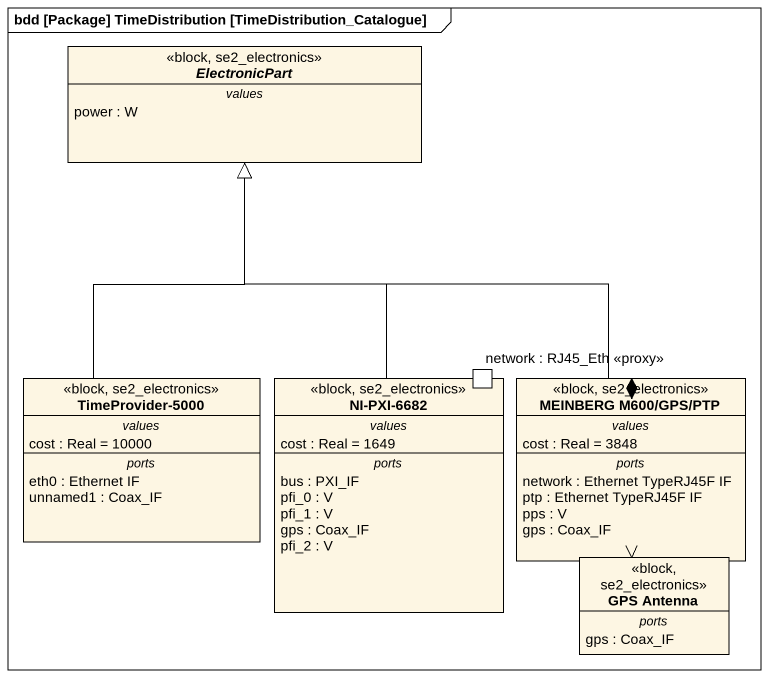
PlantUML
@startuml
mainframe bdd [Package] TimeDistribution [TimeDistribution_Catalogue]
hide circle
hide empty members
abstract class ElectronicPart <<block, se2_electronics>> {
  -- values --
  power : W
}
class "TimeProvider-5000" as TimeProvider_5000 <<block, se2_electronics>> {
  -- values --
  cost : Real = 10000
  -- ports --
  eth0 : Ethernet IF
  unnamed1 : Coax_IF
}
class "NI-PXI-6682" as NI_PXI_6682 <<block, se2_electronics>> {
  -- values --
  cost : Real = 1649
  -- ports --
  bus : PXI_IF
  pfi_0 : V
  pfi_1 : V
  gps : Coax_IF
  pfi_2 : V
  -- ports --
  network : RJ45_Eth <<proxy>>
}
class "MEINBERG M600/GPS/PTP" as MEINBERG_M600_GPS_PTP <<block, se2_electronics>> {
  -- values --
  cost : Real = 3848
  -- ports --
  network : Ethernet TypeRJ45F IF
  ptp : Ethernet TypeRJ45F IF
  pps : V
  gps : Coax_IF
}
class "GPS Antenna" as GPS_Antenna <<block, se2_electronics>> {
  -- ports --
  gps : Coax_IF
}
TimeProvider_5000 -up-|> ElectronicPart
NI_PXI_6682 -up-|> ElectronicPart
MEINBERG_M600_GPS_PTP -up-|> ElectronicPart
MEINBERG_M600_GPS_PTP *--> GPS_Antenna
@enduml
